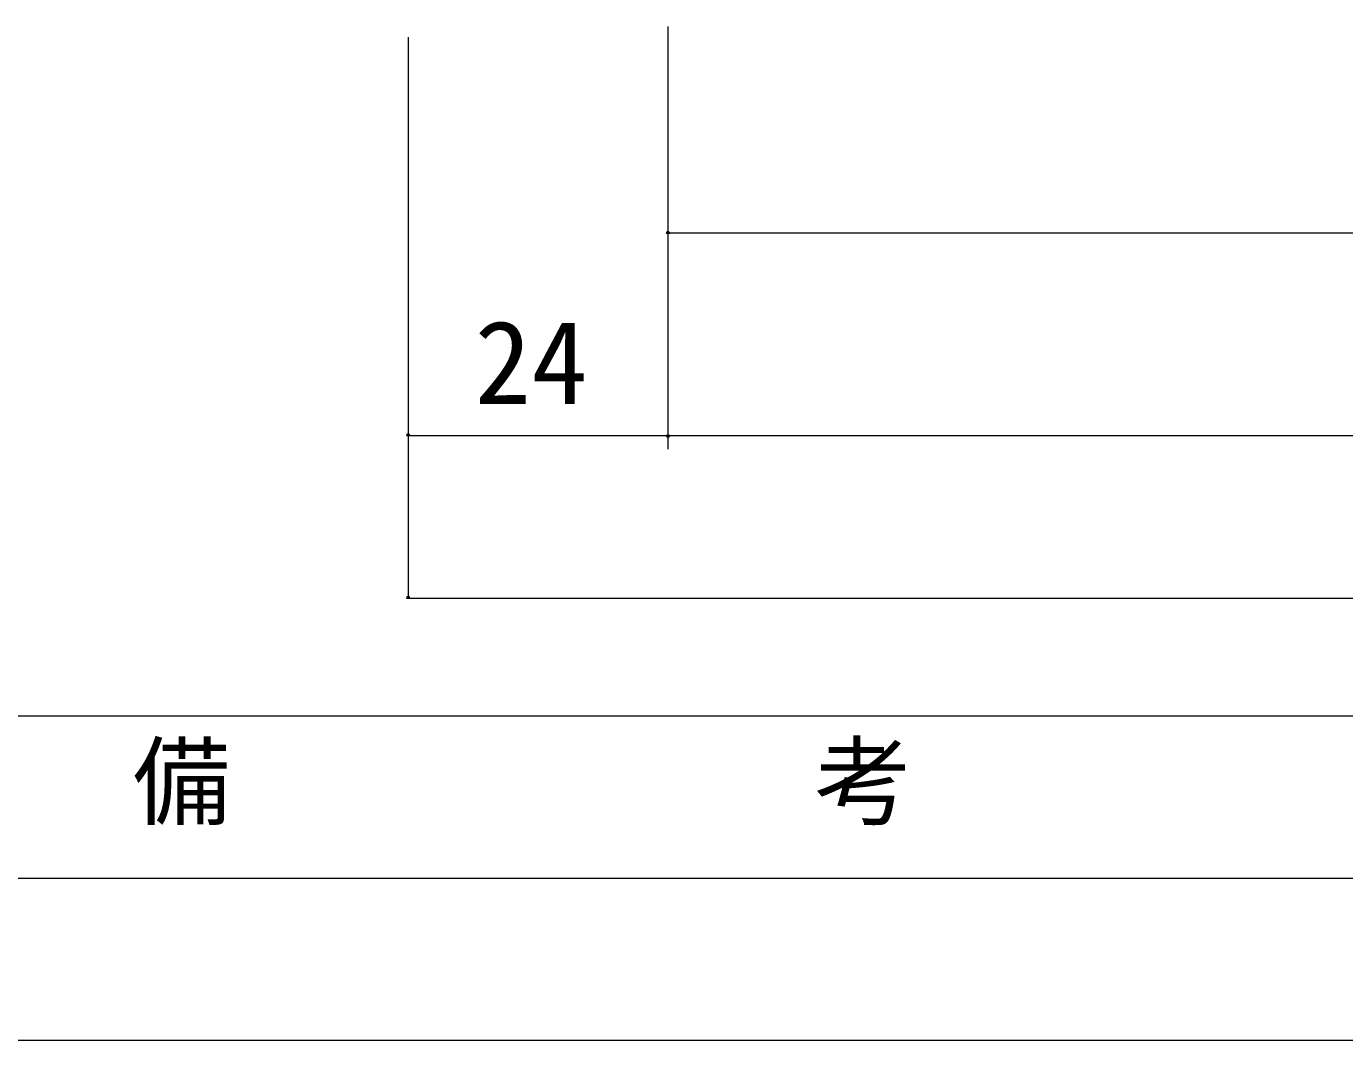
# Model space of a CAD drawing. Units: millimetres on the paper, enlarged 10 times, with parts at other scales. Extents: x -1985 to 2015, y -1370 to 1400.
# Drawn here: x -1603.3 to -1197.4, y -1102.5 to -790 of the extents above; entities that cross this region are included whole.
import ezdxf
from ezdxf.enums import TextEntityAlignment as Align

# ---------------------------------------------------------------- set-up
doc = ezdxf.new("R2010")
doc.units = ezdxf.units.MM
doc.header["$LTSCALE"] = 10
doc.layers.add('1-1_0', color=7, linetype='Continuous', lineweight=20)
doc.layers.add('2-1', color=7, linetype='Continuous', lineweight=20)
doc.styles.add('ＭＳ ゴシック', font='')
doc.styles.get('ＭＳ ゴシック').set_extended_font_data('MS Gothic')

msp = doc.modelspace()

# ---------------------------------------------------------------- linework, layer by layer
at = {"layer": '1-1_0'}
for p, q in [((395, -1002.5), (-1935, -1002.5)), ((395, -1002.5), (-1935, -1002.5)), ((395, -1002.5), (-1935, -1002.5)), ((395, -1052.5), (-1935, -1052.5)), ((395, -1102.5), (-1935, -1102.5))]:
    msp.add_line(p, q, dxfattribs=at)
msp.add_lwpolyline([(395, -1002.5), (-1935, -1002.5), (-1935, -1102.5)], dxfattribs=at)
at = {"layer": '2-1', "color": 4, "lineweight": 9}
for p, q in [((-1405.75, -789.99), (-1405.75, -920.26)), ((-1405.75, -789.99), (-1405.75, -920.26)), ((-1405.75, -789.99), (-1405.75, -857.91)), ((-1485.75, -793.32), (-1485.75, -920.26)), ((-1406.28, -853.74), (-1405.23, -853.74)), ((-746.12, -853.74), (-1405.75, -853.74)), ((-1486.28, -916.09), (-1485.23, -916.09)), ((-1485.75, -916.09), (-1405.75, -916.09)), ((-1405.23, -916.09), (-1406.28, -916.09)), ((-1405.75, -916.09), (-152.51, -916.09)), ((-1486.28, -966.14), (-1485.23, -966.14))]:
    msp.add_line(p, q, dxfattribs=at)
msp.add_lwpolyline([(-1485.75, -793.32), (-1485.75, -966.14), (-72.51, -966.14)], dxfattribs=at)
for centre, start, end in [((-1405.75, -853.74), 0, 180), ((-1485.75, -916.09), 0, 180), ((-1405.75, -916.09), 180, 0), ((-1485.75, -966.14), 0, 180)]:
    msp.add_arc(centre, 0.521, start, end, dxfattribs=at)

# ---------------------------------------------------------------- texts
at = {"layer": '1-1_0', "style": 'ＭＳ ゴシック'}
msp.add_text('備\u3000\u3000\u3000\u3000\u3000\u3000考', height=21.99, dxfattribs=at).set_placement((-1570.54, -1040.24), align=Align.BOTTOM_LEFT)
at = {"layer": '2-1', "style": 'ＭＳ ゴシック'}
msp.add_text('24', height=25.66, dxfattribs=at).set_placement((-1465.31, -914.01), align=Align.BOTTOM_LEFT)

doc.saveas('drawing.dxf')
